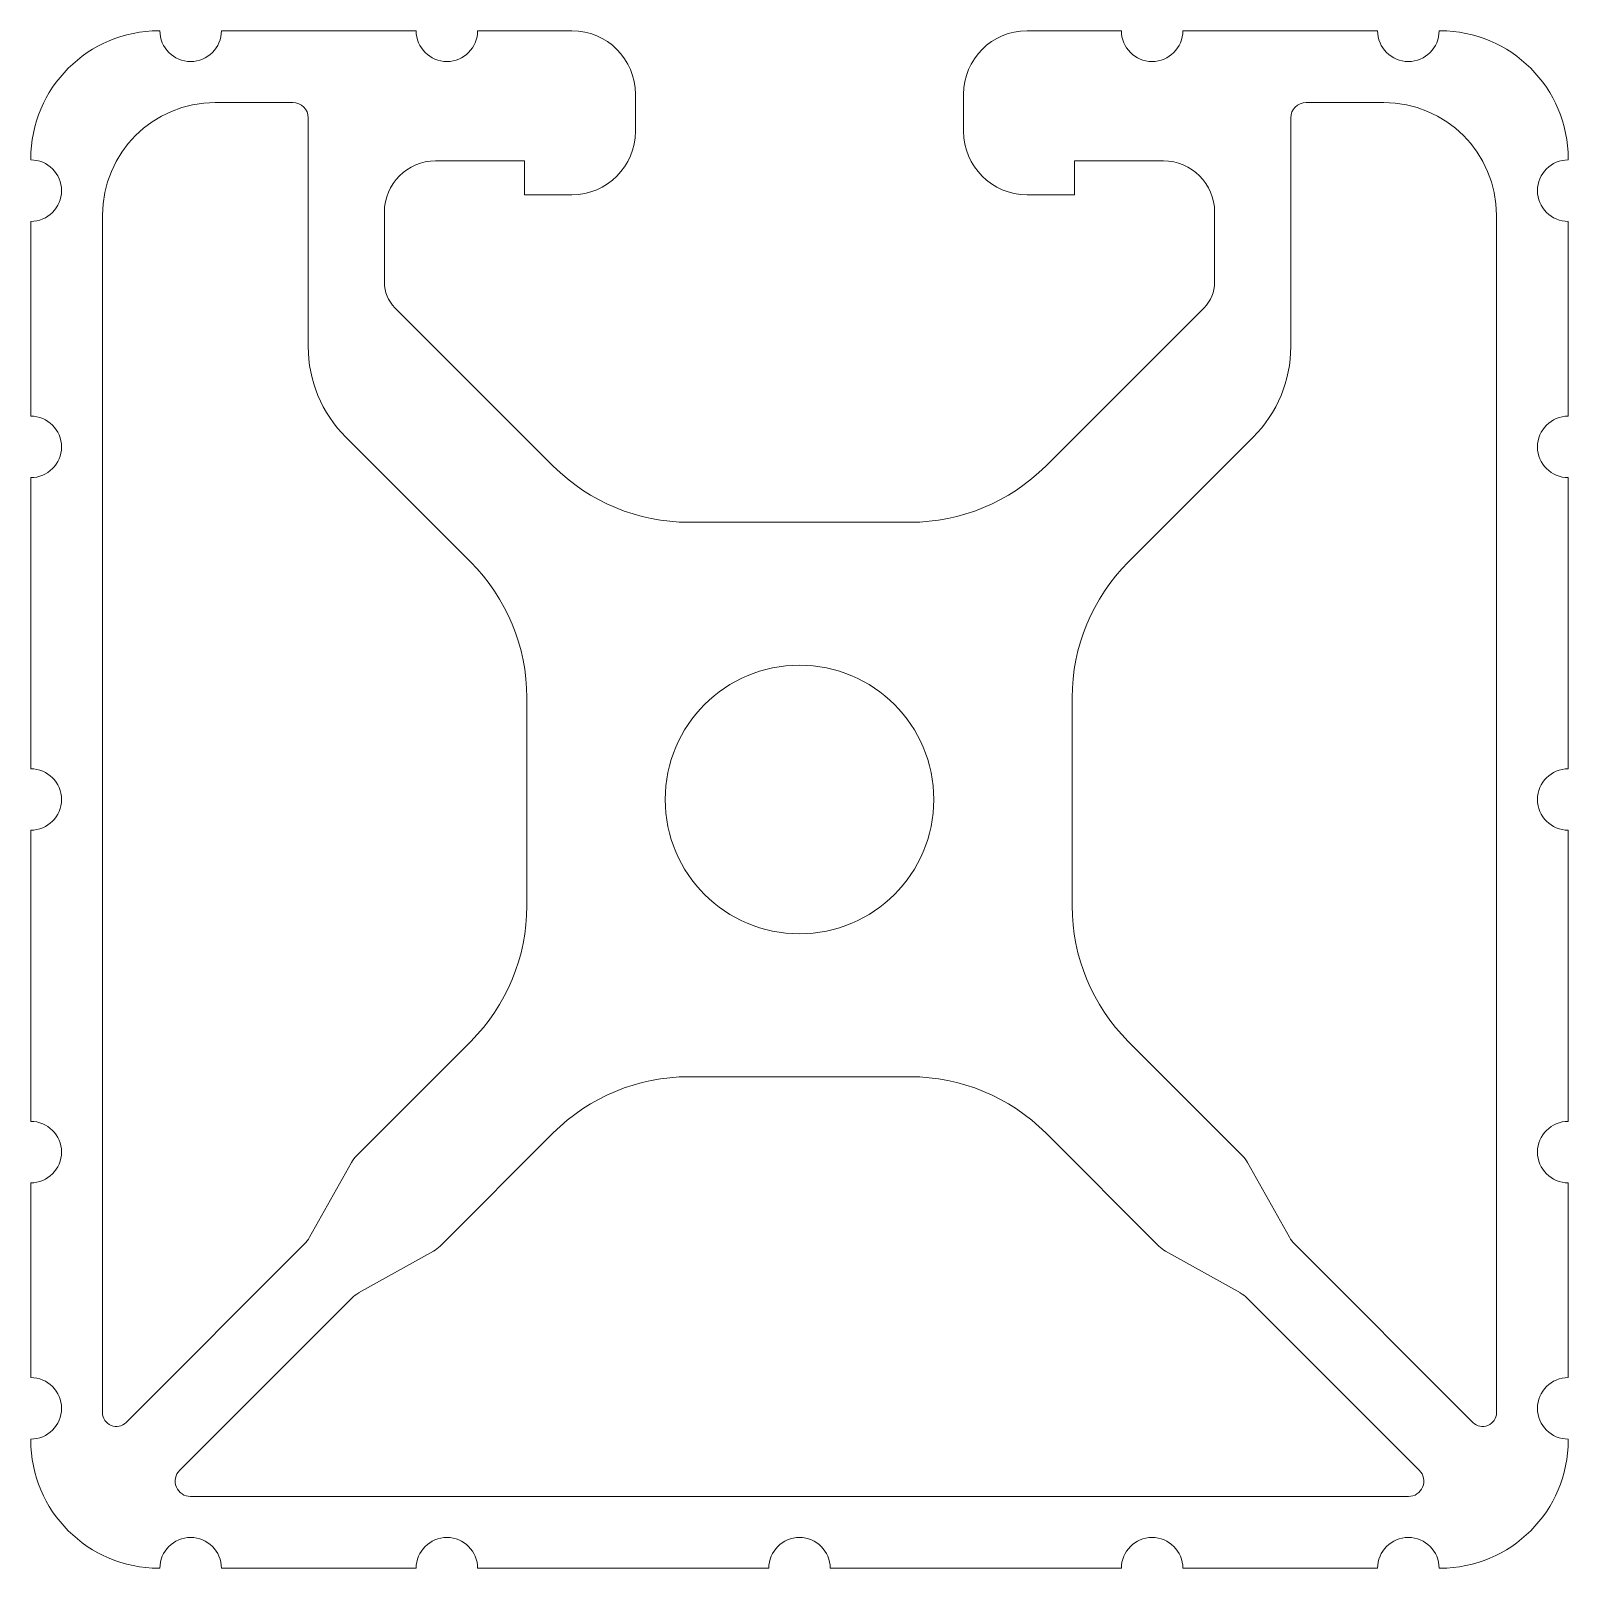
# Model space of a CAD drawing. Header units: inches. Extents: x -0.75 to 0.75, y -0.75 to 0.75.
import ezdxf

# ---------------------------------------------------------------- set-up
doc = ezdxf.new("R2010")
doc.units = ezdxf.units.IN
doc.header["$MEASUREMENT"] = 0

msp = doc.modelspace()

# ---------------------------------------------------------------- linework, layer by layer
at = {"color": 7, "linetype": 'Continuous', "lineweight": 15}
for p, q in [((-0.624, 0.75), (-0.625, 0.75)), ((-0.374, 0.75), (-0.564, 0.75)), ((-0.222, 0.75), (-0.314, 0.75)), ((0.314, 0.75), (0.222, 0.75)), ((0.564, 0.75), (0.374, 0.75)), ((0.625, 0.75), (0.624, 0.75)), ((-0.4943, 0.68), (-0.57, 0.68)), ((-0.16, 0.652), (-0.16, 0.688)), ((0.16, 0.688), (0.16, 0.652)), ((0.57, 0.68), (0.4943, 0.68)), ((-0.4793, 0.4419), (-0.4793, 0.665)), ((0.4793, 0.665), (0.4793, 0.4419)), ((-0.75, 0.625), (-0.75, 0.624)), ((-0.355, 0.623), (-0.2683, 0.623)), ((-0.2683, 0.623), (-0.2683, 0.59)), ((0.2683, 0.59), (0.2683, 0.623)), ((0.2683, 0.623), (0.355, 0.623)), ((0.75, 0.624), (0.75, 0.625)), ((-0.2683, 0.59), (-0.222, 0.59)), ((0.222, 0.59), (0.2683, 0.59)), ((-0.68, 0.57), (-0.68, -0.5982)), ((-0.405, 0.5045), (-0.405, 0.573)), ((0.405, 0.573), (0.405, 0.5045)), ((0.68, -0.5982), (0.68, 0.57)), ((-0.75, 0.564), (-0.75, 0.374)), ((0.75, 0.374), (0.75, 0.564)), ((-0.2402, 0.3253), (-0.3947, 0.4798)), ((0.3947, 0.4798), (0.2402, 0.3253)), ((-0.3208, 0.2316), (-0.4427, 0.3535)), ((0.4427, 0.3535), (0.3208, 0.2316)), ((-0.75, 0.314), (-0.75, 0.03)), ((0.75, 0.03), (0.75, 0.314)), ((0.108, 0.2705), (-0.108, 0.2705)), ((-0.266, -0.1039), (-0.266, 0.0994)), ((0.266, 0.0994), (0.266, -0.1039)), ((-0.75, -0.03), (-0.75, -0.314)), ((0.75, -0.314), (0.75, -0.03)), ((-0.4322, -0.3476), (-0.3208, -0.2361)), ((0.3208, -0.2361), (0.4322, -0.3476)), ((0.108, -0.2705), (-0.108, -0.2705)), ((-0.2402, -0.3253), (-0.3506, -0.4357)), ((0.3506, -0.4357), (0.2402, -0.3253)), ((-0.478, -0.4271), (-0.4372, -0.3541)), ((0.4372, -0.3541), (0.478, -0.4271)), ((-0.75, -0.374), (-0.75, -0.564)), ((0.75, -0.564), (0.75, -0.374)), ((-0.657, -0.6077), (-0.4829, -0.4336)), ((0.4829, -0.4336), (0.657, -0.6077)), ((-0.3572, -0.4406), (-0.4301, -0.4814)), ((0.4301, -0.4814), (0.3572, -0.4406)), ((-0.4367, -0.4864), (-0.6047, -0.6544)), ((0.6047, -0.6544), (0.4367, -0.4864)), ((-0.75, -0.624), (-0.75, -0.625)), ((0.75, -0.625), (0.75, -0.624)), ((-0.5941, -0.68), (0.5941, -0.68)), ((-0.625, -0.75), (-0.624, -0.75)), ((-0.564, -0.75), (-0.374, -0.75)), ((-0.314, -0.75), (-0.03, -0.75)), ((0.03, -0.75), (0.314, -0.75)), ((0.374, -0.75), (0.564, -0.75)), ((0.624, -0.75), (0.625, -0.75))]:
    msp.add_line(p, q, dxfattribs=at)
msp.add_circle((0, 0), 0.131, dxfattribs=at)
for centre, radius, start, end in [((-0.594, 0.75), 0.03, 180, 0), ((-0.344, 0.75), 0.03, 180, 0), ((0.344, 0.75), 0.03, 180, 0), ((0.594, 0.75), 0.03, 180, 0), ((-0.625, 0.625), 0.125, 90, 180), ((-0.222, 0.688), 0.062, 0, 90), ((0.222, 0.688), 0.062, 90, 180), ((0.625, 0.625), 0.125, 0, 90), ((-0.57, 0.57), 0.11, 90, 180), ((-0.4943, 0.665), 0.015, 0, 90), ((0.4943, 0.665), 0.015, 90, 180), ((0.57, 0.57), 0.11, 0, 90), ((-0.222, 0.652), 0.062, 270, 0), ((0.222, 0.652), 0.062, 180, 270), ((-0.75, 0.594), 0.03, 270, 90), ((-0.355, 0.573), 0.05, 90, 180), ((0.355, 0.573), 0.05, 0, 90), ((0.75, 0.594), 0.03, 90, 270), ((-0.37, 0.5045), 0.035, 180, 225.0048), ((0.37, 0.5045), 0.035, 314.9952, 0), ((-0.3543, 0.4419), 0.125, 180, 225.0048), ((0.3543, 0.4419), 0.125, 314.9952, 0), ((-0.75, 0.344), 0.03, 270, 90), ((0.75, 0.344), 0.03, 90, 270), ((-0.108, 0.4575), 0.187, 225.0048, 270), ((0.108, 0.4575), 0.187, 270, 314.9952), ((-0.453, 0.0994), 0.187, 0, 45.0048), ((0.453, 0.0994), 0.187, 134.9952, 180), ((-0.75, 0), 0.03, 270, 90), ((0.75, 0), 0.03, 90, 270), ((-0.453, -0.1039), 0.187, 315.0014, 0), ((0.453, -0.1039), 0.187, 180, 224.9986), ((-0.108, -0.4575), 0.187, 90, 135.0014), ((0.108, -0.4575), 0.187, 44.9986, 90), ((-0.75, -0.344), 0.03, 270, 90), ((0.75, -0.344), 0.03, 90, 270), ((-0.411, -0.3688), 0.03, 135.0014, 150.7932), ((0.411, -0.3688), 0.03, 29.2068, 44.9986), ((-0.5041, -0.4124), 0.03, 315, 330.7932), ((0.5041, -0.4124), 0.03, 209.2068, 225), ((-0.3718, -0.4144), 0.03, 299.2083, 315.0014), ((0.3718, -0.4144), 0.03, 224.9986, 240.7917), ((-0.4154, -0.5076), 0.03, 119.2083, 135), ((0.4154, -0.5076), 0.03, 45, 60.7917), ((-0.75, -0.594), 0.03, 270, 90), ((0.75, -0.594), 0.03, 90, 270), ((-0.6665, -0.5982), 0.0135, 180, 315), ((0.6665, -0.5982), 0.0135, 225, 0), ((-0.625, -0.625), 0.125, 180, 270), ((0.625, -0.625), 0.125, 270, 0), ((-0.5941, -0.665), 0.015, 135, 270), ((0.5941, -0.665), 0.015, 270, 45), ((-0.594, -0.75), 0.03, 0, 180), ((-0.344, -0.75), 0.03, 0, 180), ((0, -0.75), 0.03, 0, 180), ((0.344, -0.75), 0.03, 0, 180), ((0.594, -0.75), 0.03, 0, 180)]:
    msp.add_arc(centre, radius, start, end, dxfattribs=at)

doc.saveas('drawing.dxf')
